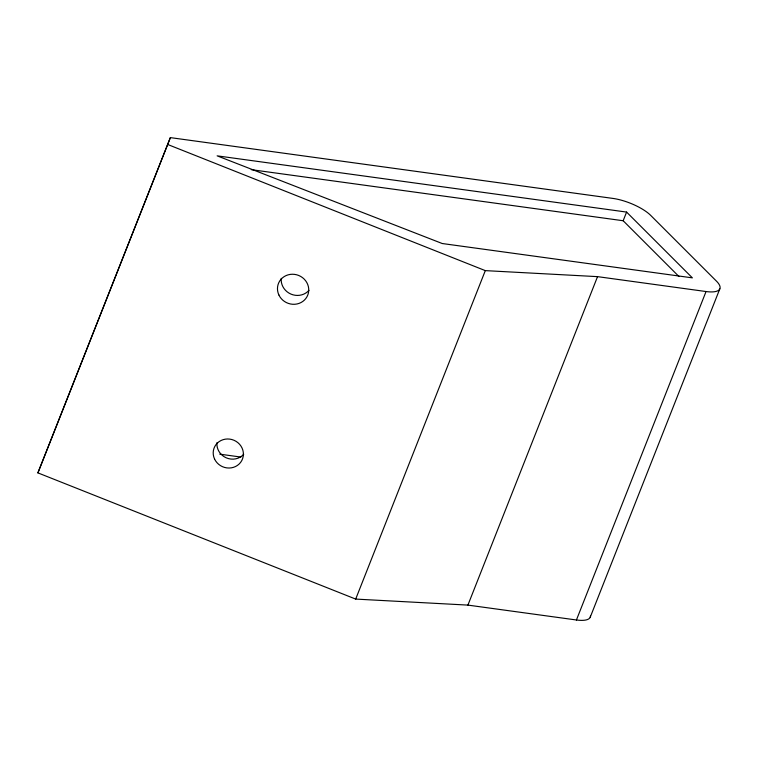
<?xml version="1.0" encoding="UTF-8"?>
<svg xmlns="http://www.w3.org/2000/svg" width="758" height="758" viewBox="0 0 758 758"><rect width="100%" height="100%" fill="white"/><g stroke="black" fill="none" stroke-linecap="round" stroke-linejoin="round"><path stroke-width="1.14" d="M37.9 472.878L170.361 137.615L612.919 198.416A29.562 9.617 21.5 0 1 650.705 215.395L716.49 281.171A29.562 9.617 21.5 0 1 706.049 291.536L576.431 619.987L467.913 605.102L355.691 599.085L37.9 472.878L170.361 137.615M355.691 599.085L485.31 270.625L597.541 276.642L706.049 291.536M467.913 605.102L597.541 276.642M678.969 276.537L623.171 220.739L626.591 212.079L217.139 155.845L442.246 243.526L692.376 277.864L626.591 212.079M590.207 617.268L719.835 288.807M251.258 169.659L623.171 220.739M219.763 454.156L240.855 457.055M167.527 144.418L485.31 270.625M308.942 290.361A15.766 14.904 22.7 0 1 290.873 294.066A15.766 14.904 22.7 0 1 281.256 278.366M590.473 616.017A29.562 9.617 21.5 0 1 576.431 619.987M243.716 454.25A15.226 14.402 22.7 0 1 226.263 457.832A15.226 14.402 22.7 0 1 216.968 442.663M278.878 294.966A15.766 14.904 22.7 0 0 305.844 298.481A15.766 14.904 22.7 0 0 294.597 274.377A15.766 14.904 22.7 0 0 278.878 294.966M214.552 458.997A15.226 14.402 22.7 0 0 240.599 462.399A15.226 14.402 22.7 0 0 229.74 439.109A15.226 14.402 22.7 0 0 214.552 458.997"/></g></svg>
